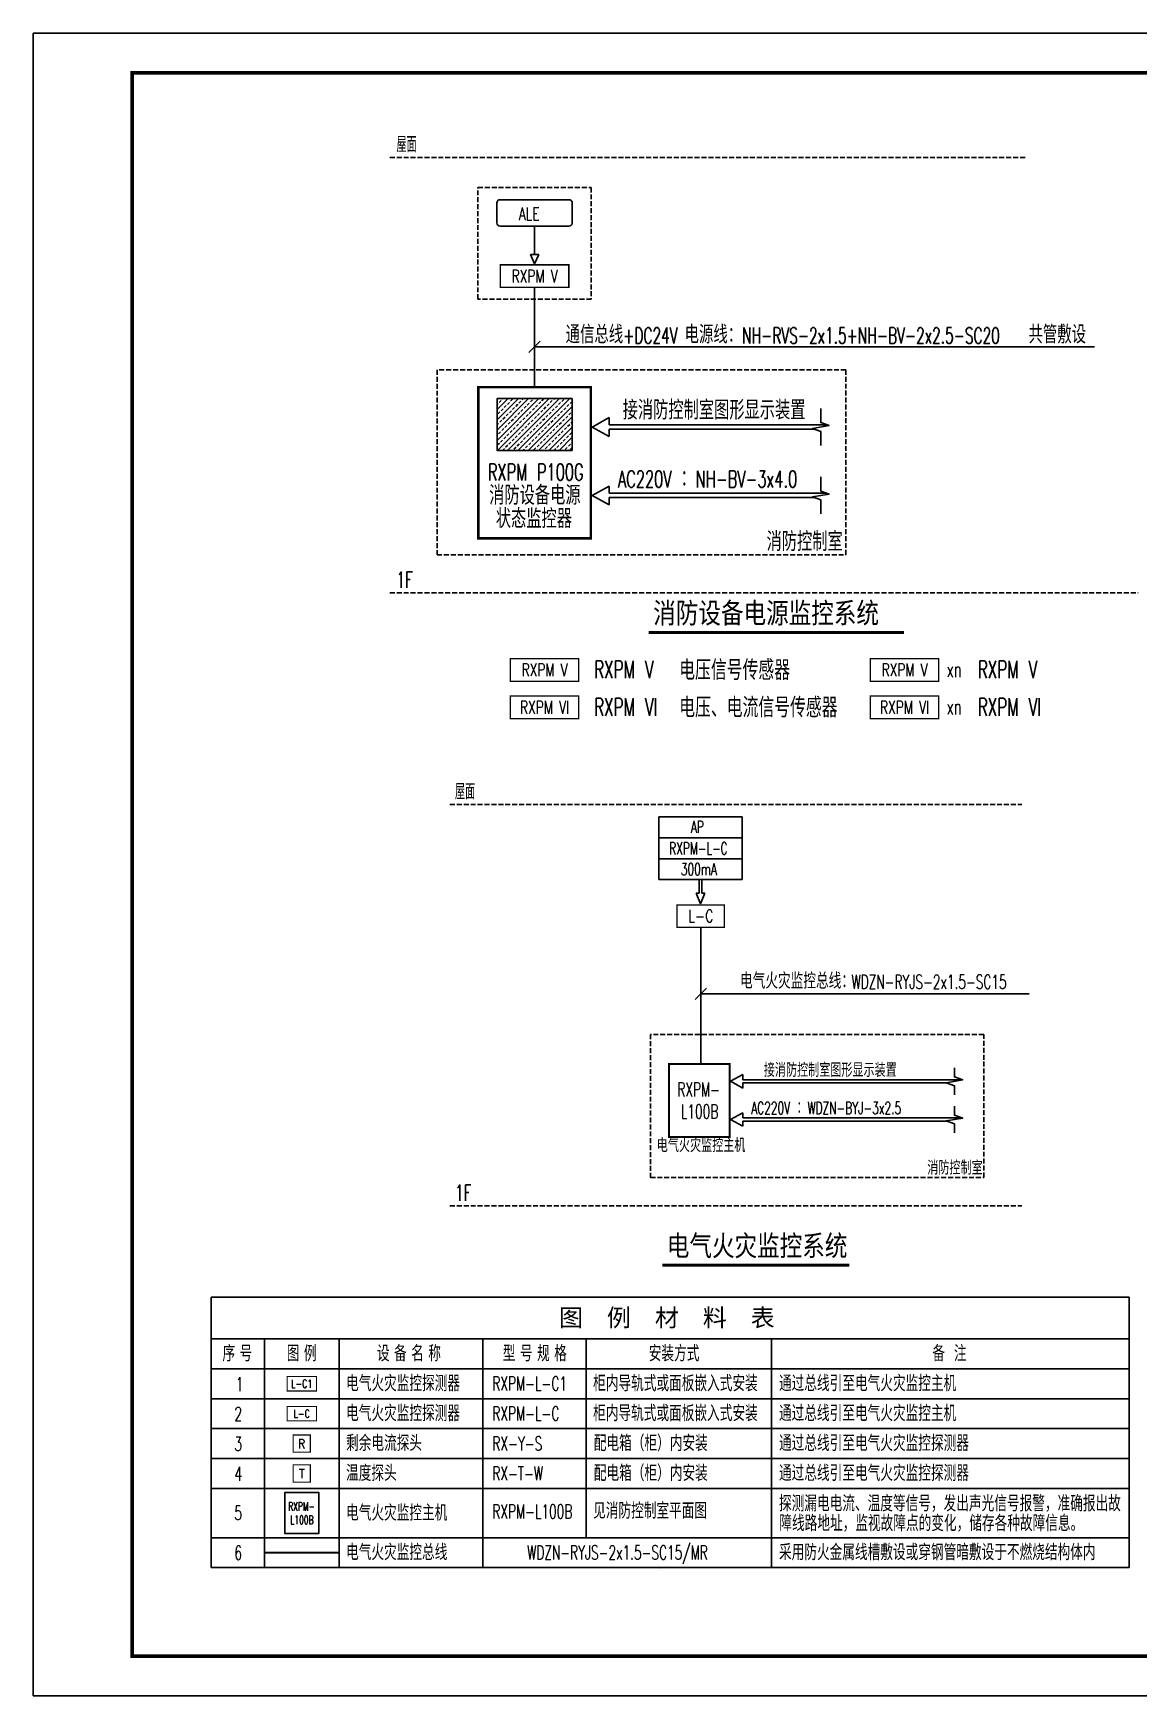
# Model space of a CAD drawing. Extents: x 4929870 to 5205508, y 4505833 to 4862647.
# Drawn here: x 4929870 to 4985742, y 4688496 to 4772496 of the extents above; entities that cross this region are included whole.
import ezdxf
from ezdxf.enums import TextEntityAlignment as Align

# ---------------------------------------------------------------- set-up
doc = ezdxf.new("R2010")
doc.units = 0
doc.header["$LTSCALE"] = 1000
doc.header["$MEASUREMENT"] = 0
doc.linetypes.add('DASH', pattern=[0.35, 0.25, -0.1])
doc.layers.get('0').update_dxf_attribs({"color": 4, "linetype": 'CONTINUOUS'})
for name, color, linetype in [('DOTLN', 2, 'CONTINUOUS'), ('EQUIP-消防', 3, 'CONTINUOUS'), ('EQUIP-箱柜', 3, 'CONTINUOUS'), ('PUB_TITLE', 4, 'CONTINUOUS'), ('TEL_SYMB', 3, 'CONTINUOUS'), ('TEL_TEXT', 7, 'CONTINUOUS'), ('WIRE-消防', 5, 'CONTINUOUS'), ('WIRE-防火门', 2, 'TG_M')]:
    doc.layers.add(name, color=color, linetype=linetype)
doc.layers.add('标注线', color=4, linetype='CONTINUOUS', lineweight=25)
doc.styles.add('-宋体', font='', dxfattribs={"width": 0.8})
doc.styles.add('-黑体', font='simhei.ttf', dxfattribs={"width": 0.8})
doc.styles.add('_TEL_DIM', font='SIMPLEX', dxfattribs={"width": 0.8, "height": 3.5, "bigfont": 'HZTXT'})
doc.styles.add('TG_LINETYPE', font='SIMPLEX', dxfattribs={"width": 0.8, "height": 3, "bigfont": 'HZTXT'})
doc.styles.get('-宋体').set_extended_font_data('SimSun')
doc.linetypes.add('TG_L', pattern='A,2,-0.3,["L",TG_LINETYPE,S=0.1,R=0,X=-0.23,Y=-0.15],0', length=2.3)
doc.linetypes.add('TG_M', pattern='A,2,-0.48,["M",TG_LINETYPE,S=0.1,R=0,X=-0.32,Y=-0.1],0', length=2.48)
doc.linetypes.add('TG_X', pattern='A,2,-0.3,["X",TG_LINETYPE,S=0.1,R=0,X=-0.23,Y=-0.15],0', length=2.3)

msp = doc.modelspace()

# ---------------------------------------------------------------- hatches: boundary and pattern name
at = {"layer": '标注线'}
h = msp.add_hatch(dxfattribs=at)
h.set_pattern_fill('天然石材', color=8, scale=138.0825, style=0)
h.set_pattern_definition([(45, (4277834.68, 4628091.24), (-259.71993, 259.71993), []), (45, (4277962.4, 4627959.37), (-259.71993, 259.71993), [144.98663, -82.8495])])
h.paths.add_polyline_path([(4953312.7, 4754037.5), (4953312.7, 4751418.5), (4957104.6, 4751418.5), (4957104.6, 4754037.5)])

# ---------------------------------------------------------------- linework, layer by layer
at = {"color": 8, "linetype": 'DASH'}
for p, q in [((4947893.7, 4766226), (4980001.1, 4766226)), ((4947893.7, 4744226), (4985717.4, 4744226)), ((4950928.3, 4733530.1), (4979825.1, 4733530.1)), ((4950928.3, 4713256.5), (4979825.1, 4713256.5))]:
    msp.add_line(p, q, dxfattribs=at)
at = {"layer": 'DOTLN', "color": 5, "linetype": 'DASH'}
msp.add_lwpolyline([(4961062.9, 4714684.4), (4977910.6, 4714684.4), (4977910.6, 4721913.3), (4961062.9, 4721913.3)], close=True, dxfattribs=at)
at = {"layer": 'EQUIP-消防'}
for points, const_width in [([(4956938.6, 4760225.3), (4956938.6, 4759654.8), (4953478.7, 4759654.8), (4953478.7, 4760795.8), (4956938.6, 4760795.8), (4956938.6, 4760225.3)], 70), ([(4958052.3, 4749898.1), (4958052.3, 4746975.8), (4952365.1, 4746975.8), (4952365.1, 4754611.9), (4958052.3, 4754611.9), (4958052.3, 4749898.1)], 120.3), ([(4964803.1, 4727890.3), (4964803.1, 4727325), (4962407.9, 4727325), (4962407.9, 4728455.5), (4964803.1, 4728455.5), (4964803.1, 4727890.3)], 70), ([(4965062.8, 4717633.4), (4965062.8, 4716729.5), (4962002.9, 4716729.5), (4962002.9, 4720423.6), (4965062.8, 4720423.6), (4965062.8, 4717633.4)], 100.6), ([(4965062.8, 4717633.4), (4965062.8, 4716729.5), (4962002.9, 4716729.5), (4962002.9, 4720423.6), (4965062.8, 4720423.6), (4965062.8, 4717633.4)], 100.6), ([(4944186.4, 4704260), (4944186.4, 4703893.7), (4942698.8, 4703893.7), (4942698.8, 4704626.3), (4944186.4, 4704626.3), (4944186.4, 4704260)], 56), ([(4944186.4, 4702748.9), (4944186.4, 4702382.6), (4942698.8, 4702382.6), (4942698.8, 4703115.1), (4944186.4, 4703115.1), (4944186.4, 4702748.9)], 56), ([(4943878.6, 4701237.8), (4943878.6, 4700801.7), (4943006.6, 4700801.7), (4943006.6, 4701673.8), (4943878.6, 4701673.8), (4943878.6, 4701237.8)], 60.8), ([(4943878.6, 4699726.6), (4943878.6, 4699290.6), (4943006.6, 4699290.6), (4943006.6, 4700162.7), (4943878.6, 4700162.7), (4943878.6, 4699726.6)], 60.8), ([(4944296.4, 4697726.6), (4944296.4, 4696695.9), (4942588.8, 4696695.9), (4942588.8, 4698757.4), (4944296.4, 4698757.4), (4944296.4, 4697726.6)], 56)]:
    msp.add_lwpolyline(points, dxfattribs=dict(at, const_width=const_width))
at = {"layer": 'EQUIP-消防', "const_width": 70, "elevation": 3.6}
for points in [[(4957441.1, 4740327.7), (4957441.1, 4739757.1), (4953981.3, 4739757.1), (4953981.3, 4740898.2), (4957441.1, 4740898.2), (4957441.1, 4740327.7)], [(4975636.3, 4740327.7), (4975636.3, 4739757.1), (4972176.5, 4739757.1), (4972176.5, 4740898.2), (4975636.3, 4740898.2), (4975636.3, 4740327.7)], [(4957441.1, 4738436.3), (4957441.1, 4737865.8), (4953981.3, 4737865.8), (4953981.3, 4739006.8), (4957441.1, 4739006.8), (4957441.1, 4738436.3)], [(4975636.3, 4738436.3), (4975636.3, 4737865.8), (4972176.5, 4737865.8), (4972176.5, 4739006.8), (4975636.3, 4739006.8), (4975636.3, 4738436.3)]]:
    msp.add_lwpolyline(points, dxfattribs=at)
at = {"layer": 'EQUIP-箱柜', "lineweight": 25, "ltscale": 2}
for points in [[(4952365.1, 4754611.9), (4958052.3, 4754611.9), (4958052.3, 4746975.8), (4952365.1, 4746975.8)], [(4957104.6, 4754037.5), (4953312.7, 4754037.5), (4953312.7, 4751418.5), (4957104.6, 4751418.5)], [(4962002.9, 4720423.6), (4965062.8, 4720423.6), (4965062.8, 4716729.5), (4962002.9, 4716729.5)], [(4942588.8, 4698757.4), (4944296.4, 4698757.4), (4944296.4, 4696695.9), (4942588.8, 4696695.9)]]:
    msp.add_lwpolyline(points, close=True, dxfattribs=at)
at = {"layer": 'PUB_TITLE'}
msp.add_lwpolyline([(4929870.1, 4688496.1), (5078470.1, 4688496.1), (5078470.1, 4772496.1), (4929870.1, 4772496.1)], close=True, dxfattribs=at)
at = {"layer": 'PUB_TITLE', "const_width": 200}
msp.add_lwpolyline([(4934870.1, 4690496.1), (5076470.1, 4690496.1), (5076470.1, 4770496.1), (4934870.1, 4770496.1)], close=True, dxfattribs=at)
at = {"layer": 'TEL_SYMB'}
for points in [[(4969668.6, 4753536.6), (4969668.6, 4752825.6), (4970088.6, 4752672.8), (4969248.6, 4752524.6), (4969668.6, 4752375.6), (4969668.6, 4751664.6)], [(4969668.6, 4753536.6), (4969668.6, 4752825.6), (4970088.6, 4752672.8), (4969248.6, 4752524.6), (4969668.6, 4752375.6), (4969668.6, 4751664.6)], [(4969668.6, 4750077.9), (4969668.6, 4749366.9), (4970088.6, 4749214), (4969248.6, 4749065.9), (4969668.6, 4748916.9), (4969668.6, 4748205.8)], [(4969668.6, 4750077.9), (4969668.6, 4749366.9), (4970088.6, 4749214), (4969248.6, 4749065.9), (4969668.6, 4748916.9), (4969668.6, 4748205.8)], [(4976424.8, 4720221.7), (4976424.8, 4719766), (4976844.8, 4719613.1), (4976004.8, 4719465), (4976424.8, 4719316), (4976424.8, 4718860.2)], [(4976424.8, 4718292.8), (4976424.8, 4717837.1), (4976844.8, 4717684.2), (4976004.8, 4717536.1), (4976424.8, 4717387.1), (4976424.8, 4716931.3)]]:
    msp.add_lwpolyline(points, dxfattribs=at)
at = {"layer": 'TEL_SYMB', "const_width": 140}
for points in [[(4960978.1, 4742220.3), (4973883.9, 4742220.3)], [(4961663.7, 4710252.2), (4971116, 4710252.2)]]:
    msp.add_lwpolyline(points, dxfattribs=at)
at = {"layer": 'TEL_TEXT', "color": 7}
for p, q in [((4954922.1, 4756370.2), (4955495.2, 4756943.2)), ((4983500, 4756656.7), (4955208.7, 4756656.7)), ((4963319, 4723674.4), (4963892, 4724247.4))]:
    msp.add_line(p, q, dxfattribs=at)
at = {"layer": 'WIRE-消防', "color": 7, "linetype": 'TG_L', "const_width": 106.7}
msp.add_lwpolyline([(4941560, 4695726.6), (4945325.3, 4695726.6)], dxfattribs=at)
at = {"layer": 'WIRE-防火门', "linetype": 'TG_X', "ltscale": 0.75}
msp.add_line((4955208.7, 4759654.8), (4955208.7, 4754611.9), dxfattribs=at)
at = {"layer": 'WIRE-防火门', "linetype": 'TG_L', "ltscale": 0.75}
msp.add_line((4963605.5, 4727325), (4963605.5, 4720423.6), dxfattribs=at)
at = {"layer": '标注线', "color": 3, "lineweight": 25}
for p, q in [((4955208.7, 4761318), (4955208.7, 4762748.7)), ((4955208.7, 4760845.3), (4954995.6, 4761318)), ((4954995.6, 4761318), (4955208.7, 4761318)), ((4955208.7, 4760845.3), (4955421.7, 4761318)), ((4955208.7, 4761318), (4955421.7, 4761318))]:
    msp.add_line(p, q, dxfattribs=at)
at = {"layer": '标注线', "color": 1}
for p, q in [((4958116.6, 4752600.6), (4958979.9, 4753074.6)), ((4958979.9, 4753074.6), (4958979.9, 4752711.6)), ((4958116.6, 4752600.6), (4958979.9, 4752126.6)), ((4958979.9, 4752711.6), (4969981.7, 4752711.6)), ((4958979.9, 4752489.6), (4958979.9, 4752126.6)), ((4958979.9, 4752489.6), (4969347.3, 4752489.6)), ((4958116.6, 4749141.9), (4958979.9, 4749615.9)), ((4958979.9, 4749252.9), (4958979.9, 4749615.9)), ((4958116.6, 4749141.9), (4958979.9, 4748667.8)), ((4958979.9, 4749252.9), (4969981.7, 4749252.9)), ((4958979.9, 4748667.8), (4958979.9, 4749030.8)), ((4958979.9, 4749030.8), (4969347.3, 4749030.8)), ((4965109.5, 4719541), (4965737.4, 4719885.7)), ((4965109.5, 4719541), (4965737.4, 4719196.2)), ((4965737.4, 4719885.7), (4965737.4, 4719621.7)), ((4965737.4, 4719621.7), (4976821.1, 4719621.7)), ((4965737.4, 4719460.2), (4965737.4, 4719196.2)), ((4965737.4, 4719460.2), (4976018.2, 4719460.2)), ((4965109.5, 4717612.1), (4965737.4, 4717956.8)), ((4965109.5, 4717612.1), (4965737.4, 4717267.3)), ((4965737.4, 4717692.8), (4965737.4, 4717956.8)), ((4965737.4, 4717692.8), (4976821.1, 4717692.8)), ((4965737.4, 4717267.3), (4965737.4, 4717531.3)), ((4965737.4, 4717531.3), (4976018.2, 4717531.3))]:
    msp.add_line(p, q, dxfattribs=at)
at = {"layer": '标注线', "color": 3}
for p, q in [((4961487.1, 4732900.9), (4965702.9, 4732900.9)), ((4961487.1, 4732900.9), (4961487.1, 4729735.4)), ((4965702.9, 4732900.9), (4965702.9, 4729735.4)), ((4961487.1, 4731845.7), (4965702.9, 4731845.7)), ((4961487.1, 4730790.6), (4965702.9, 4730790.6)), ((4961487.1, 4729735.4), (4965702.9, 4729735.4)), ((4963523.9, 4729735.4), (4963523.9, 4729042.6)), ((4963666.1, 4729735.4), (4963666.1, 4729042.6)), ((4963523.9, 4729042.6), (4963375.6, 4729042.6)), ((4963375.6, 4729042.6), (4963595, 4728502.2)), ((4963814.4, 4729042.6), (4963595, 4728502.2)), ((4963666.1, 4729042.6), (4963814.4, 4729042.6))]:
    msp.add_line(p, q, dxfattribs=at)
at = {"layer": '标注线'}
msp.add_line((4963605.5, 4723960.9), (4980203.2, 4723960.9), dxfattribs=at)
at = {"layer": '标注线', "color": 7}
for p, q in [((4938860.8, 4694971.1), (4938860.8, 4708629.3)), ((4985263, 4708629.3), (4938860.8, 4708629.3)), ((4985263, 4694971.1), (4985263, 4708629.3)), ((4938860.8, 4706526.6), (4985263, 4706526.6)), ((4941560, 4694971.1), (4941560, 4706526.6)), ((4945325.3, 4694971.1), (4945325.3, 4706526.6)), ((4952596.2, 4694971.1), (4952596.2, 4706526.6)), ((4957807.2, 4696482.2), (4957807.2, 4706526.6)), ((4967177.9, 4694971.1), (4967177.9, 4706526.6)), ((4938860.8, 4705015.5), (4985263, 4705015.5)), ((4938860.8, 4703504.4), (4985263, 4703504.4)), ((4938860.8, 4701993.3), (4985263, 4701993.3)), ((4938860.8, 4700482.2), (4985263, 4700482.2)), ((4938860.8, 4698971.1), (4985263, 4698971.1)), ((4938860.8, 4696482.2), (4985263, 4696482.2)), ((4938860.8, 4694971.1), (4985263, 4694971.1)), ((4938860.8, 4694971.1), (4985263, 4694971.1)), ((4938860.8, 4694971.1), (4985263, 4694971.1)), ((4961581.1, 4694926.6), (4961581.1, 4694926.6))]:
    msp.add_line(p, q, dxfattribs=at)
at = {"layer": '标注线', "color": 6, "linetype": 'DASH'}
for points in [[(4952341.6, 4764706.3), (4958075.7, 4764706.3), (4958075.7, 4759056.9), (4952341.6, 4759056.9)], [(4950278.1, 4746139.3), (4970942.4, 4746139.3), (4970942.4, 4755485.2), (4950278.1, 4755485.2)], [(4950278.1, 4746139.3), (4970942.4, 4746139.3), (4970942.4, 4755485.2), (4950278.1, 4755485.2)]]:
    msp.add_lwpolyline(points, close=True, dxfattribs=at)
at = {"layer": '标注线', "color": 3, "lineweight": 25}
msp.add_lwpolyline([(4953472.7, 4764087.3), (4956944.6, 4764087.3, -0.4142136), (4957111.6, 4763920.4), (4957111.6, 4762915.7, -0.4142136), (4956944.6, 4762748.7), (4953472.7, 4762748.7, -0.4142136), (4953305.7, 4762915.7), (4953305.7, 4763920.4, -0.4142136)], format="xyb", close=True, dxfattribs=at)

# ---------------------------------------------------------------- texts
at = {"color": 4, "style": '-宋体'}
msp.add_text('图  例  材  料  表', height=888.889, dxfattribs=at).set_placement((4956443.2, 4707154.1, 0))
at = {"layer": 'TEL_TEXT', "color": 6, "style": '_TEL_DIM', "width": 0.64}
for s, p in [('屋面', (4948225.1, 4766477.1)), ('1F', (4948225.1, 4744477.1)), ('屋面', (4951181.6, 4733781.2)), ('1F', (4951181.6, 4713507.6))]:
    msp.add_text(s, height=800, dxfattribs=at).set_placement(p)
at = {"layer": 'TEL_TEXT', "color": 7, "style": '_TEL_DIM'}
for s, height, width, p in [('ALE', 643.54, 0.7, (4954410.3, 4763052.7)), ('通信总线', 909.09, 0.8, (4956776.5, 4756823.3)), ('电源线：', 909.09, 0.8, (4962788.7, 4756823.3)), ('共管敷设', 909.09, 0.8, (4980170.5, 4756823.3)), ('+DC24V', 800, 0.636364, (4959685.6, 4756823.3)), ('NH-RVS-2x1.5+NH-BV-2x2.5-SC20', 800, 0.636364, (4965697.8, 4756823.3)), ('接消防控制室图形显示装置', 962.5, 0.8, (4959659.4, 4752978.5)), ('接消防控制室图形显示装置', 962.5, 0.8, (4959659.4, 4752978.5)), ('RXPM', 847, 0.636364, (4952849.5, 4749900.6)), ('P100G', 847, 0.636364, (4955328.5, 4749900.6)), ('AC220V', 847, 0.636364, (4959425.9, 4749548)), ('AC220V', 847, 0.636364, (4959425.9, 4749548)), ('：', 962.5, 0.8, (4962582.9, 4749548)), ('：', 962.5, 0.8, (4962582.9, 4749548)), ('NH-BV-3x4.0', 847, 0.636364, (4963352.9, 4749548)), ('NH-BV-3x4.0', 847, 0.636364, (4963352.9, 4749548)), ('消防设备电源', 962.5, 0.8, (4952910.9, 4748670.4)), ('状态监控器', 962.5, 0.8, (4953247.4, 4747491.1)), ('消防控制室', 962.5, 0.8, (4966931.2, 4746331.3)), ('消防控制室', 962.5, 0.8, (4966931.2, 4746331.3)), ('RXPM', 880, 0.636364, (4958221.1, 4739906.4, 3.6)), ('RXPM', 880, 0.636364, (4958221.1, 4739906.4, 3.6)), ('V', 880, 0.636364, (4960796.6, 4739906.4, 3.6)), ('V', 880, 0.636364, (4960796.6, 4739906.4, 3.6)), ('电压信号传感器', 1000, 0.8, (4962518.5, 4739818.7, 3.6)), ('电压信号传感器', 1000, 0.8, (4962518.5, 4739818.7, 3.6)), ('xn', 779.24, 0.636364, (4976027.3, 4739963.3, 3.6)), ('xn', 779.24, 0.636364, (4976027.3, 4739963.3, 3.6)), ('RXPM', 880, 0.636364, (4977612.5, 4739906.4, 3.6)), ('RXPM', 880, 0.636364, (4977612.5, 4739906.4, 3.6)), ('V', 880, 0.636364, (4980188, 4739906.4, 3.6)), ('V', 880, 0.636364, (4980188, 4739906.4, 3.6)), ('RXPM', 880, 0.636364, (4958221.1, 4738015.1, 3.6)), ('RXPM', 880, 0.636364, (4958221.1, 4738015.1, 3.6)), ('VI', 880, 0.636364, (4960796.6, 4738015.1, 3.6)), ('VI', 880, 0.636364, (4960796.6, 4738015.1, 3.6)), ('电压、电流信号传感器', 1000, 0.8, (4962518.5, 4737927.3, 3.6)), ('电压、电流信号传感器', 1000, 0.8, (4962518.5, 4737927.3, 3.6)), ('xn', 779.24, 0.636364, (4976027.3, 4738072, 3.6)), ('xn', 779.24, 0.636364, (4976027.3, 4738072, 3.6)), ('RXPM', 880, 0.636364, (4977612.5, 4738015.1, 3.6)), ('RXPM', 880, 0.636364, (4977612.5, 4738015.1, 3.6)), ('VI', 880, 0.636364, (4980188, 4738015.1, 3.6)), ('VI', 880, 0.636364, (4980188, 4738015.1, 3.6))]:
    msp.add_text(s, height=height, dxfattribs=dict(at, width=width)).set_placement(p)
at = {"layer": 'TEL_TEXT', "color": 7, "style": '_TEL_DIM', "width": 0.7}
for s, p in [('RXPM V', (4955208.7, 4760225.3)), ('RXPM V', (4955711.2, 4740327.7, 3.6)), ('RXPM V', (4973906.4, 4740327.7, 3.6)), ('RXPM VI', (4955711.2, 4738436.3, 3.6)), ('RXPM VI', (4973906.4, 4738436.3, 3.6))]:
    msp.add_text(s, height=643.54, dxfattribs=at).set_placement(p, align=Align.MIDDLE)
at = {"layer": 'TEL_TEXT'}
for s, height, style, width, p in [('消防设备电源监控系统', 1045.57, '-黑体', 0.8, (4961204.8, 4742683.4)), ('AP', 616, '_TEL_DIM', 0.636364, (4963106.5, 4732087.7)), ('RXPM-L-C', 616, '_TEL_DIM', 0.636364, (4962008.3, 4731005.8)), ('300mA', 616, '_TEL_DIM', 0.636364, (4962605.6, 4729950.6)), ('电气火灾监控总线：', 800, '_TEL_DIM', 0.8, (4965591.1, 4724218.2)), ('WDZN-RYJS-2x1.5-SC15', 704, '_TEL_DIM', 0.636364, (4971227.5, 4724212)), ('电气火灾监控系统', 1045.57, '-黑体', 0.8, (4961890.4, 4710715.4)), ('探测漏电电流、温度等信号，发出声光信号报警，准确报出故', 800, '_TEL_DIM', 0.8, (4967559.1, 4697808.9)), ('障线路地址，监视故障点的变化，储存各种故障信息。', 800, '_TEL_DIM', 0.8, (4967577.9, 4696809.4))]:
    msp.add_text(s, height=height, dxfattribs=dict(at, style=style, width=width)).set_placement(p)
at = {"layer": 'TEL_TEXT', "color": 4, "style": '_TEL_DIM', "width": 0.75}
for s, height, p in [('L-C', 622.22, (4963605.5, 4727890.3)), ('L-C1', 403.2, (4943442.6, 4704260)), ('L-C', 403.2, (4943442.6, 4702748.9))]:
    msp.add_text(s, height=height, dxfattribs=at).set_placement(p, align=Align.MIDDLE_CENTER)
at = {"layer": 'TEL_TEXT', "color": 4, "style": '_TEL_DIM'}
for s, height, width, p in [('接消防控制室图形显示装置', 700, 0.8, (4966792.5, 4719761.4)), ('RXPM-', 708.4, 0.636364, (4962416.6, 4718771.6)), ('L100B', 708.4, 0.636364, (4962599, 4717660.5)), ('AC220V', 616, 0.636364, (4966150.6, 4717885.4)), ('：', 700, 0.8, (4968446.6, 4717885.4)), ('WDZN-BYJ-3x2.5', 616, 0.636364, (4969006.6, 4717885.4)), ('电气火灾监控主机', 700, 0.8, (4961382.7, 4715962.9)), ('消防控制室', 700, 0.8, (4975054.7, 4714824)), ('序', 800, 0.8, (4939435.9, 4705389.4)), ('号', 800, 0.8, (4940301.7, 4705389.4)), ('图', 800, 0.8, (4942685.1, 4705389.4)), ('例', 800, 0.8, (4943550.9, 4705389.4)), ('设', 800, 0.8, (4947239.2, 4705389.4)), ('备', 800, 0.8, (4948105, 4705389.4)), ('名', 800, 0.8, (4948970.7, 4705389.4)), ('称', 800, 0.8, (4949836.5, 4705389.4)), ('型', 800, 0.8, (4953600.6, 4705389.4)), ('号', 800, 0.8, (4954466.3, 4705389.4)), ('规', 800, 0.8, (4955332.1, 4705389.4)), ('格', 800, 0.8, (4956197.8, 4705389.4)), ('安装方式', 800, 0.8, (4960975.8, 4705389.4)), ('备', 800, 0.8, (4975310.8, 4705389.4)), ('注', 800, 0.8, (4976402.3, 4705389.4)), ('1', 704, 0.663636, (4940098.8, 4703892.2)), ('电气火灾监控探测器', 800, 0.8, (4945680.1, 4703878.3)), ('RXPM-L-C1', 704, 0.636364, (4953078.9, 4703914.9)), ('柜内导轨式或面板嵌入式安装', 800, 0.8, (4958166.4, 4703878.3)), ('通过总线引至电气火灾监控主机', 800, 0.8, (4967559.1, 4703878.3)), ('电气火灾监控探测器', 800, 0.8, (4945680.1, 4702367.2)), ('柜内导轨式或面板嵌入式安装', 800, 0.8, (4958166.4, 4702367.2)), ('通过总线引至电气火灾监控主机', 800, 0.8, (4967559.1, 4702367.2)), ('2', 704, 0.663636, (4940029.1, 4702381)), ('RXPM-L-C', 704, 0.636364, (4953078.9, 4702403.8)), ('3', 704, 0.663636, (4940029.1, 4700869.9)), ('剩余电流探头', 800, 0.8, (4945680.1, 4700856.1)), ('RX-Y-S', 704, 0.636364, (4953078.9, 4700892.7)), ('配电箱（柜）内安装', 800, 0.8, (4958199.7, 4700856.1)), ('通过总线引至电气火灾监控探测器', 800, 0.8, (4967559.1, 4700856.1)), ('4', 704, 0.663636, (4940029.1, 4699358.8)), ('温度探头', 800, 0.8, (4945680.1, 4699344.9)), ('RX-T-W', 704, 0.636364, (4953078.9, 4699381.6)), ('配电箱（柜）内安装', 800, 0.8, (4958199.7, 4699344.9)), ('通过总线引至电气火灾监控探测器', 800, 0.8, (4967559.1, 4699344.9)), ('RXPM-', 438.04, 0.636364, (4942752.4, 4697847.2)), ('电气火灾监控主机', 800, 0.8, (4945680.1, 4697336)), ('RXPM-L100B', 704, 0.636364, (4953078.9, 4697457.2)), ('见消防控制室平面图', 800, 0.8, (4958166.4, 4697441.2)), ('5', 704, 0.663636, (4940029.1, 4697390.2)), ('L100B', 438.04, 0.636364, (4942865.2, 4697160.2)), ('6', 704, 0.663636, (4940029.1, 4695358.8)), ('电气火灾监控总线', 800, 0.8, (4945680.1, 4695344.9)), ('WDZN-RYJS-2x1.5-SC15/MR', 704, 0.636364, (4954834.1, 4695375.9)), ('采用防火金属线槽敷设或穿钢管暗敷设于不燃烧结构体内', 800, 0.8, (4967559.1, 4695344.9))]:
    msp.add_text(s, height=height, dxfattribs=dict(at, width=width)).set_placement(p)
for s, width, p in [('R', 0.85, (4943442.6, 4701224.8)), ('T', 0.95, (4943442.6, 4699713.7))]:
    msp.add_text(s, height=456, dxfattribs=dict(at, width=width)).set_placement(p, align=Align.MIDDLE)

doc.saveas('drawing.dxf')
